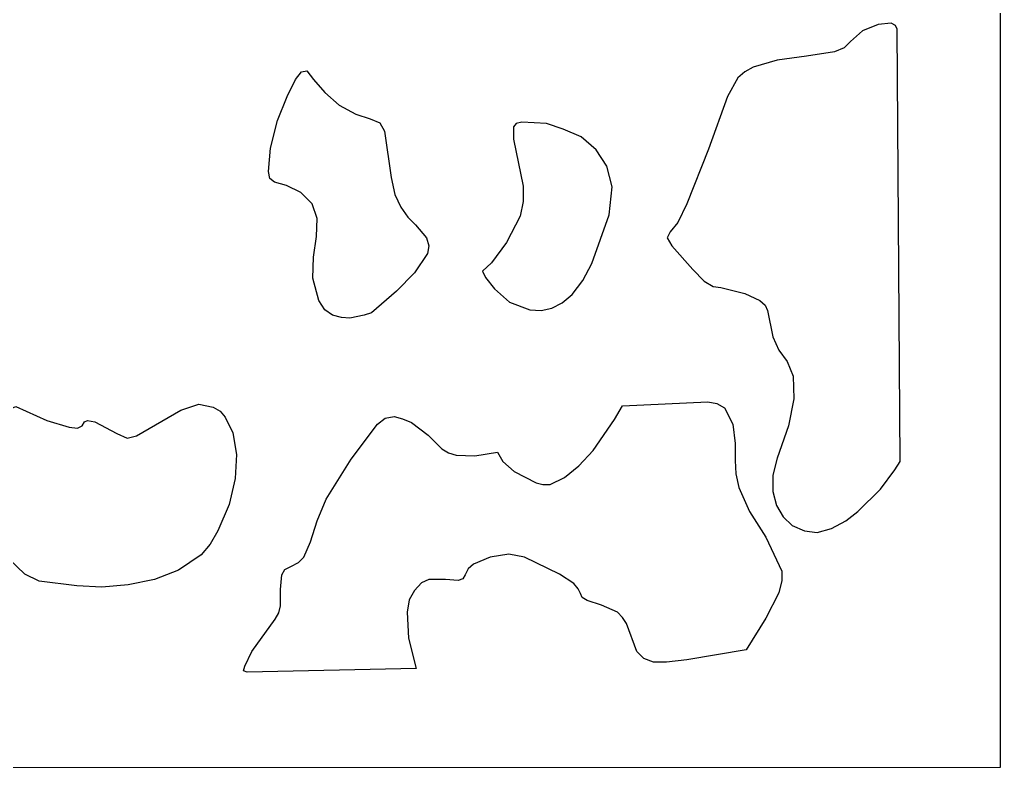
# Model space of a CAD drawing. Header units: centimetres. Extents: x -27 to -21, y -9 to 9.
# Drawn here: x -23.871 to -21, y -8.995 to -6.807 of the extents above; entities that cross this region are included whole.
import ezdxf

# ---------------------------------------------------------------- set-up
doc = ezdxf.new("R2010")
doc.units = ezdxf.units.CM
doc.header["$MEASUREMENT"] = 0
doc.layers.add('layer 1', color=7, linetype='Continuous')

msp = doc.modelspace()

# ---------------------------------------------------------------- linework, layer by layer
at = {"layer": 'layer 1', "color": 250, "lineweight": 30}
for points, knots in [([(-21.00043, -8.99444), (-21.00043, -8.99444), (-26.99914, -8.99536), (-26.99914, -8.99536), (-26.99914, -8.99536), (-26.99914, -8.99536), (-26.99914, 9.00077), (-26.99914, 9.00077), (-26.99914, 9.00077), (-26.99914, 9.00077), (-21.00043, 9.00077), (-21.00043, 9.00077), (-21.00043, 9.00077), (-21.00043, 9.00077), (-21.00043, -8.99444), (-21.00043, -8.99444)], [0, 0, 0, 0, 0.2, 0.2, 0.2, 0.2, 0.4, 0.4, 0.4, 0.4, 0.6, 0.6, 0.6, 0.6, 1, 1, 1, 1]), ([(-21.81925, -7.5907), (-21.81925, -7.5907), (-21.84125, -7.58831), (-21.84125, -7.58831), (-21.84125, -7.58831), (-21.84125, -7.58831), (-21.86791, -7.57245), (-21.86791, -7.57245), (-21.86791, -7.57245), (-21.86791, -7.57245), (-21.9009, -7.53852), (-21.9009, -7.53852), (-21.9009, -7.53852), (-21.9009, -7.53852), (-21.96255, -7.46846), (-21.96255, -7.46846), (-21.96255, -7.46846), (-21.96255, -7.46846), (-21.97588, -7.44578), (-21.97588, -7.44578), (-21.97588, -7.44578), (-21.97588, -7.44578), (-21.96722, -7.42771), (-21.96722, -7.42771), (-21.96722, -7.42771), (-21.96722, -7.42771), (-21.94489, -7.4006), (-21.94489, -7.4006), (-21.94489, -7.4006), (-21.94489, -7.4006), (-21.91856, -7.34639), (-21.91856, -7.34639), (-21.91856, -7.34639), (-21.91856, -7.34639), (-21.85458, -7.18579), (-21.85458, -7.18579), (-21.85458, -7.18579), (-21.85458, -7.18579), (-21.79926, -7.03183), (-21.79926, -7.03183), (-21.79926, -7.03183), (-21.79926, -7.03183), (-21.7686, -6.97762), (-21.7686, -6.97762), (-21.7686, -6.97762), (-21.7686, -6.97762), (-21.7486, -6.95955), (-21.7486, -6.95955), (-21.7486, -6.95955), (-21.7486, -6.95955), (-21.72427, -6.9459), (-21.72427, -6.9459), (-21.72427, -6.9459), (-21.72427, -6.9459), (-21.65362, -6.92562), (-21.65362, -6.92562), (-21.65362, -6.92562), (-21.65362, -6.92562), (-21.56764, -6.91419), (-21.56764, -6.91419), (-21.56764, -6.91419), (-21.56764, -6.91419), (-21.48599, -6.90073), (-21.48599, -6.90073), (-21.48599, -6.90073), (-21.48599, -6.90073), (-21.45733, -6.8893), (-21.45733, -6.8893), (-21.45733, -6.8893), (-21.45733, -6.8893), (-21.43967, -6.87123), (-21.43967, -6.87123), (-21.43967, -6.87123), (-21.43967, -6.87123), (-21.40434, -6.8397), (-21.40434, -6.8397), (-21.40434, -6.8397), (-21.40434, -6.8397), (-21.35802, -6.82144), (-21.35802, -6.82144), (-21.35802, -6.82144), (-21.35802, -6.82144), (-21.32036, -6.81702), (-21.32036, -6.81702), (-21.32036, -6.81702), (-21.32036, -6.81702), (-21.30736, -6.82384), (-21.30736, -6.82384), (-21.30736, -6.82384), (-21.30736, -6.82384), (-21.3027, -6.83509), (-21.3027, -6.83509), (-21.3027, -6.83509), (-21.3027, -6.83509), (-21.29403, -8.09961), (-21.29403, -8.09961), (-21.29403, -8.09961), (-21.29403, -8.09961), (-21.30936, -8.1245), (-21.30936, -8.1245), (-21.30936, -8.1245), (-21.30936, -8.1245), (-21.35135, -8.18093), (-21.35135, -8.18093), (-21.35135, -8.18093), (-21.35135, -8.18093), (-21.41767, -8.24657), (-21.41767, -8.24657), (-21.41767, -8.24657), (-21.41767, -8.24657), (-21.453, -8.27367), (-21.453, -8.27367), (-21.453, -8.27367), (-21.453, -8.27367), (-21.49465, -8.29635), (-21.49465, -8.29635), (-21.49465, -8.29635), (-21.49465, -8.29635), (-21.53665, -8.3076), (-21.53665, -8.3076), (-21.53665, -8.3076), (-21.53665, -8.3076), (-21.5743, -8.30317), (-21.5743, -8.30317), (-21.5743, -8.30317), (-21.5743, -8.30317), (-21.60963, -8.28732), (-21.60963, -8.28732), (-21.60963, -8.28732), (-21.60963, -8.28732), (-21.63596, -8.26242), (-21.63596, -8.26242), (-21.63596, -8.26242), (-21.63596, -8.26242), (-21.65595, -8.2285), (-21.65595, -8.2285), (-21.65595, -8.2285), (-21.65595, -8.2285), (-21.66695, -8.18775), (-21.66695, -8.18775), (-21.66695, -8.18775), (-21.66695, -8.18775), (-21.66695, -8.14036), (-21.66695, -8.14036), (-21.66695, -8.14036), (-21.66695, -8.14036), (-21.65362, -8.09058), (-21.65362, -8.09058), (-21.65362, -8.09058), (-21.65362, -8.09058), (-21.62063, -7.99562), (-21.62063, -7.99562), (-21.62063, -7.99562), (-21.62063, -7.99562), (-21.6053, -7.91633), (-21.6053, -7.91633), (-21.6053, -7.91633), (-21.6053, -7.91633), (-21.6073, -7.85069), (-21.6073, -7.85069), (-21.6073, -7.85069), (-21.6073, -7.85069), (-21.62496, -7.80773), (-21.62496, -7.80773), (-21.62496, -7.80773), (-21.62496, -7.80773), (-21.64929, -7.7738), (-21.64929, -7.7738), (-21.64929, -7.7738), (-21.64929, -7.7738), (-21.66695, -7.73545), (-21.66695, -7.73545), (-21.66695, -7.73545), (-21.66695, -7.73545), (-21.68228, -7.65856), (-21.68228, -7.65856), (-21.68228, -7.65856), (-21.68228, -7.65856), (-21.68895, -7.6427), (-21.68895, -7.6427), (-21.68895, -7.6427), (-21.68895, -7.6427), (-21.70461, -7.62906), (-21.70461, -7.62906), (-21.70461, -7.62906), (-21.70461, -7.62906), (-21.7486, -7.60877), (-21.7486, -7.60877), (-21.7486, -7.60877), (-21.7486, -7.60877), (-21.81925, -7.5907), (-21.81925, -7.5907)], [0, 0, 0, 0, 0.0204082, 0.0204082, 0.0204082, 0.0204082, 0.0408163, 0.0408163, 0.0408163, 0.0408163, 0.0612245, 0.0612245, 0.0612245, 0.0612245, 0.0816327, 0.0816327, 0.0816327, 0.0816327, 0.1020408, 0.1020408, 0.1020408, 0.1020408, 0.122449, 0.122449, 0.122449, 0.122449, 0.1428571, 0.1428571, 0.1428571, 0.1428571, 0.1632653, 0.1632653, 0.1632653, 0.1632653, 0.1836735, 0.1836735, 0.1836735, 0.1836735, 0.2040816, 0.2040816, 0.2040816, 0.2040816, 0.2244898, 0.2244898, 0.2244898, 0.2244898, 0.244898, 0.244898, 0.244898, 0.244898, 0.2653061, 0.2653061, 0.2653061, 0.2653061, 0.2857143, 0.2857143, 0.2857143, 0.2857143, 0.3061224, 0.3061224, 0.3061224, 0.3061224, 0.3265306, 0.3265306, 0.3265306, 0.3265306, 0.3469388, 0.3469388, 0.3469388, 0.3469388, 0.3673469, 0.3673469, 0.3673469, 0.3673469, 0.3877551, 0.3877551, 0.3877551, 0.3877551, 0.4081633, 0.4081633, 0.4081633, 0.4081633, 0.4285714, 0.4285714, 0.4285714, 0.4285714, 0.4489796, 0.4489796, 0.4489796, 0.4489796, 0.4693878, 0.4693878, 0.4693878, 0.4693878, 0.4897959, 0.4897959, 0.4897959, 0.4897959, 0.5102041, 0.5102041, 0.5102041, 0.5102041, 0.5306122, 0.5306122, 0.5306122, 0.5306122, 0.5510204, 0.5510204, 0.5510204, 0.5510204, 0.5714286, 0.5714286, 0.5714286, 0.5714286, 0.5918367, 0.5918367, 0.5918367, 0.5918367, 0.6122449, 0.6122449, 0.6122449, 0.6122449, 0.6326531, 0.6326531, 0.6326531, 0.6326531, 0.6530612, 0.6530612, 0.6530612, 0.6530612, 0.6734694, 0.6734694, 0.6734694, 0.6734694, 0.6938776, 0.6938776, 0.6938776, 0.6938776, 0.7142857, 0.7142857, 0.7142857, 0.7142857, 0.7346939, 0.7346939, 0.7346939, 0.7346939, 0.755102, 0.755102, 0.755102, 0.755102, 0.7755102, 0.7755102, 0.7755102, 0.7755102, 0.7959184, 0.7959184, 0.7959184, 0.7959184, 0.8163265, 0.8163265, 0.8163265, 0.8163265, 0.8367347, 0.8367347, 0.8367347, 0.8367347, 0.8571429, 0.8571429, 0.8571429, 0.8571429, 0.877551, 0.877551, 0.877551, 0.877551, 0.8979592, 0.8979592, 0.8979592, 0.8979592, 0.9183673, 0.9183673, 0.9183673, 0.9183673, 0.9387755, 0.9387755, 0.9387755, 0.9387755, 0.9591837, 0.9591837, 0.9591837, 0.9591837, 1, 1, 1, 1]), ([(-22.84103, -7.6652), (-22.84103, -7.6652), (-22.76838, -7.60195), (-22.76838, -7.60195), (-22.76838, -7.60195), (-22.76838, -7.60195), (-22.71539, -7.54756), (-22.71539, -7.54756), (-22.71539, -7.54756), (-22.71539, -7.54756), (-22.67773, -7.49114), (-22.67773, -7.49114), (-22.67773, -7.49114), (-22.67773, -7.49114), (-22.6734, -7.46846), (-22.6734, -7.46846), (-22.6734, -7.46846), (-22.6734, -7.46846), (-22.68007, -7.44578), (-22.68007, -7.44578), (-22.68007, -7.44578), (-22.68007, -7.44578), (-22.71306, -7.40742), (-22.71306, -7.40742), (-22.71306, -7.40742), (-22.71306, -7.40742), (-22.73505, -7.38474), (-22.73505, -7.38474), (-22.73505, -7.38474), (-22.73505, -7.38474), (-22.75505, -7.35543), (-22.75505, -7.35543), (-22.75505, -7.35543), (-22.75505, -7.35543), (-22.77271, -7.3191), (-22.77271, -7.3191), (-22.77271, -7.3191), (-22.77271, -7.3191), (-22.78371, -7.26932), (-22.78371, -7.26932), (-22.78371, -7.26932), (-22.78371, -7.26932), (-22.80371, -7.13361), (-22.80371, -7.13361), (-22.80371, -7.13361), (-22.80371, -7.13361), (-22.8167, -7.10872), (-22.8167, -7.10872), (-22.8167, -7.10872), (-22.8167, -7.10872), (-22.84536, -7.09747), (-22.84536, -7.09747), (-22.84536, -7.09747), (-22.84536, -7.09747), (-22.88735, -7.08383), (-22.88735, -7.08383), (-22.88735, -7.08383), (-22.88735, -7.08383), (-22.93601, -7.05672), (-22.93601, -7.05672), (-22.93601, -7.05672), (-22.93601, -7.05672), (-22.978, -7.02058), (-22.978, -7.02058), (-22.978, -7.02058), (-22.978, -7.02058), (-23.01099, -6.98204), (-23.01099, -6.98204), (-23.01099, -6.98204), (-23.01099, -6.98204), (-23.03099, -6.95715), (-23.03099, -6.95715), (-23.03099, -6.95715), (-23.03099, -6.95715), (-23.04632, -6.95955), (-23.04632, -6.95955), (-23.04632, -6.95955), (-23.04632, -6.95955), (-23.06398, -6.98204), (-23.06398, -6.98204), (-23.06398, -6.98204), (-23.06398, -6.98204), (-23.08831, -7.03183), (-23.08831, -7.03183), (-23.08831, -7.03183), (-23.08831, -7.03183), (-23.11697, -7.10208), (-23.11697, -7.10208), (-23.11697, -7.10208), (-23.11697, -7.10208), (-23.13697, -7.18339), (-23.13697, -7.18339), (-23.13697, -7.18339), (-23.13697, -7.18339), (-23.1433, -7.25125), (-23.1433, -7.25125), (-23.1433, -7.25125), (-23.1433, -7.25125), (-23.13897, -7.27172), (-23.13897, -7.27172), (-23.13897, -7.27172), (-23.13897, -7.27172), (-23.12564, -7.28296), (-23.12564, -7.28296), (-23.12564, -7.28296), (-23.12564, -7.28296), (-23.09064, -7.292), (-23.09064, -7.292), (-23.09064, -7.292), (-23.09064, -7.292), (-23.04865, -7.31246), (-23.04865, -7.31246), (-23.04865, -7.31246), (-23.04865, -7.31246), (-23.01533, -7.34639), (-23.01533, -7.34639), (-23.01533, -7.34639), (-23.01533, -7.34639), (-23, -7.38935), (-23, -7.38935), (-23, -7.38935), (-23, -7.38935), (-23.00233, -7.44135), (-23.00233, -7.44135), (-23.00233, -7.44135), (-23.00233, -7.44135), (-23.01099, -7.50238), (-23.01099, -7.50238), (-23.01099, -7.50238), (-23.01099, -7.50238), (-23.01333, -7.56341), (-23.01333, -7.56341), (-23.01333, -7.56341), (-23.01333, -7.56341), (-22.99566, -7.62906), (-22.99566, -7.62906), (-22.99566, -7.62906), (-22.99566, -7.62906), (-22.978, -7.65616), (-22.978, -7.65616), (-22.978, -7.65616), (-22.978, -7.65616), (-22.95601, -7.67202), (-22.95601, -7.67202), (-22.95601, -7.67202), (-22.95601, -7.67202), (-22.92935, -7.67884), (-22.92935, -7.67884), (-22.92935, -7.67884), (-22.92935, -7.67884), (-22.90502, -7.68105), (-22.90502, -7.68105), (-22.90502, -7.68105), (-22.90502, -7.68105), (-22.86303, -7.67202), (-22.86303, -7.67202), (-22.86303, -7.67202), (-22.86303, -7.67202), (-22.84103, -7.6652), (-22.84103, -7.6652)], [0, 0, 0, 0, 0.0243902, 0.0243902, 0.0243902, 0.0243902, 0.0487805, 0.0487805, 0.0487805, 0.0487805, 0.0731707, 0.0731707, 0.0731707, 0.0731707, 0.097561, 0.097561, 0.097561, 0.097561, 0.1219512, 0.1219512, 0.1219512, 0.1219512, 0.1463415, 0.1463415, 0.1463415, 0.1463415, 0.1707317, 0.1707317, 0.1707317, 0.1707317, 0.195122, 0.195122, 0.195122, 0.195122, 0.2195122, 0.2195122, 0.2195122, 0.2195122, 0.2439024, 0.2439024, 0.2439024, 0.2439024, 0.2682927, 0.2682927, 0.2682927, 0.2682927, 0.2926829, 0.2926829, 0.2926829, 0.2926829, 0.3170732, 0.3170732, 0.3170732, 0.3170732, 0.3414634, 0.3414634, 0.3414634, 0.3414634, 0.3658537, 0.3658537, 0.3658537, 0.3658537, 0.3902439, 0.3902439, 0.3902439, 0.3902439, 0.4146341, 0.4146341, 0.4146341, 0.4146341, 0.4390244, 0.4390244, 0.4390244, 0.4390244, 0.4634146, 0.4634146, 0.4634146, 0.4634146, 0.4878049, 0.4878049, 0.4878049, 0.4878049, 0.5121951, 0.5121951, 0.5121951, 0.5121951, 0.5365854, 0.5365854, 0.5365854, 0.5365854, 0.5609756, 0.5609756, 0.5609756, 0.5609756, 0.5853659, 0.5853659, 0.5853659, 0.5853659, 0.6097561, 0.6097561, 0.6097561, 0.6097561, 0.6341463, 0.6341463, 0.6341463, 0.6341463, 0.6585366, 0.6585366, 0.6585366, 0.6585366, 0.6829268, 0.6829268, 0.6829268, 0.6829268, 0.7073171, 0.7073171, 0.7073171, 0.7073171, 0.7317073, 0.7317073, 0.7317073, 0.7317073, 0.7560976, 0.7560976, 0.7560976, 0.7560976, 0.7804878, 0.7804878, 0.7804878, 0.7804878, 0.804878, 0.804878, 0.804878, 0.804878, 0.8292683, 0.8292683, 0.8292683, 0.8292683, 0.8536585, 0.8536585, 0.8536585, 0.8536585, 0.8780488, 0.8780488, 0.8780488, 0.8780488, 0.902439, 0.902439, 0.902439, 0.902439, 0.9268293, 0.9268293, 0.9268293, 0.9268293, 0.9512195, 0.9512195, 0.9512195, 0.9512195, 1, 1, 1, 1]), ([(-22.51677, -7.54313), (-22.51677, -7.54313), (-22.49011, -7.51824), (-22.49011, -7.51824), (-22.49011, -7.51824), (-22.49011, -7.51824), (-22.44612, -7.45942), (-22.44612, -7.45942), (-22.44612, -7.45942), (-22.44612, -7.45942), (-22.40646, -7.38253), (-22.40646, -7.38253), (-22.40646, -7.38253), (-22.40646, -7.38253), (-22.39746, -7.33957), (-22.39746, -7.33957), (-22.39746, -7.33957), (-22.39746, -7.33957), (-22.39746, -7.29421), (-22.39746, -7.29421), (-22.39746, -7.29421), (-22.39746, -7.29421), (-22.42612, -7.15629), (-22.42612, -7.15629), (-22.42612, -7.15629), (-22.42612, -7.15629), (-22.42612, -7.12015), (-22.42612, -7.12015), (-22.42612, -7.12015), (-22.42612, -7.12015), (-22.41746, -7.11111), (-22.41746, -7.11111), (-22.41746, -7.11111), (-22.41746, -7.11111), (-22.40179, -7.1065), (-22.40179, -7.1065), (-22.40179, -7.1065), (-22.40179, -7.1065), (-22.32914, -7.11111), (-22.32914, -7.11111), (-22.32914, -7.11111), (-22.32914, -7.11111), (-22.28049, -7.12697), (-22.28049, -7.12697), (-22.28049, -7.12697), (-22.28049, -7.12697), (-22.2275, -7.14947), (-22.2275, -7.14947), (-22.2275, -7.14947), (-22.2275, -7.14947), (-22.18351, -7.188), (-22.18351, -7.188), (-22.18351, -7.188), (-22.18351, -7.188), (-22.15251, -7.23539), (-22.15251, -7.23539), (-22.15251, -7.23539), (-22.15251, -7.23539), (-22.13718, -7.29661), (-22.13718, -7.29661), (-22.13718, -7.29661), (-22.13718, -7.29661), (-22.14585, -7.37792), (-22.14585, -7.37792), (-22.14585, -7.37792), (-22.14585, -7.37792), (-22.1965, -7.52045), (-22.1965, -7.52045), (-22.1965, -7.52045), (-22.1965, -7.52045), (-22.22316, -7.57024), (-22.22316, -7.57024), (-22.22316, -7.57024), (-22.22316, -7.57024), (-22.25416, -7.61099), (-22.25416, -7.61099), (-22.25416, -7.61099), (-22.25416, -7.61099), (-22.28282, -7.63588), (-22.28282, -7.63588), (-22.28282, -7.63588), (-22.28282, -7.63588), (-22.31348, -7.65174), (-22.31348, -7.65174), (-22.31348, -7.65174), (-22.31348, -7.65174), (-22.34447, -7.65856), (-22.34447, -7.65856), (-22.34447, -7.65856), (-22.34447, -7.65856), (-22.37746, -7.65616), (-22.37746, -7.65616), (-22.37746, -7.65616), (-22.37746, -7.65616), (-22.43712, -7.63367), (-22.43712, -7.63367), (-22.43712, -7.63367), (-22.43712, -7.63367), (-22.48144, -7.59513), (-22.48144, -7.59513), (-22.48144, -7.59513), (-22.48144, -7.59513), (-22.50777, -7.5612), (-22.50777, -7.5612), (-22.50777, -7.5612), (-22.50777, -7.5612), (-22.51677, -7.54313), (-22.51677, -7.54313)], [0, 0, 0, 0, 0.0357143, 0.0357143, 0.0357143, 0.0357143, 0.0714286, 0.0714286, 0.0714286, 0.0714286, 0.1071429, 0.1071429, 0.1071429, 0.1071429, 0.1428571, 0.1428571, 0.1428571, 0.1428571, 0.1785714, 0.1785714, 0.1785714, 0.1785714, 0.2142857, 0.2142857, 0.2142857, 0.2142857, 0.25, 0.25, 0.25, 0.25, 0.2857143, 0.2857143, 0.2857143, 0.2857143, 0.3214286, 0.3214286, 0.3214286, 0.3214286, 0.3571429, 0.3571429, 0.3571429, 0.3571429, 0.3928571, 0.3928571, 0.3928571, 0.3928571, 0.4285714, 0.4285714, 0.4285714, 0.4285714, 0.4642857, 0.4642857, 0.4642857, 0.4642857, 0.5, 0.5, 0.5, 0.5, 0.5357143, 0.5357143, 0.5357143, 0.5357143, 0.5714286, 0.5714286, 0.5714286, 0.5714286, 0.6071429, 0.6071429, 0.6071429, 0.6071429, 0.6428571, 0.6428571, 0.6428571, 0.6428571, 0.6785714, 0.6785714, 0.6785714, 0.6785714, 0.7142857, 0.7142857, 0.7142857, 0.7142857, 0.75, 0.75, 0.75, 0.75, 0.7857143, 0.7857143, 0.7857143, 0.7857143, 0.8214286, 0.8214286, 0.8214286, 0.8214286, 0.8571429, 0.8571429, 0.8571429, 0.8571429, 0.8928571, 0.8928571, 0.8928571, 0.8928571, 0.9285714, 0.9285714, 0.9285714, 0.9285714, 1, 1, 1, 1]), ([(-24.09243, -8.05425), (-24.09243, -8.05425), (-24.06377, -8.1245), (-24.06377, -8.1245), (-24.06377, -8.1245), (-24.06377, -8.1245), (-23.99112, -8.2556), (-23.99112, -8.2556), (-23.99112, -8.2556), (-23.99112, -8.2556), (-23.94913, -8.32585), (-23.94913, -8.32585), (-23.94913, -8.32585), (-23.94913, -8.32585), (-23.9028, -8.38467), (-23.9028, -8.38467), (-23.9028, -8.38467), (-23.9028, -8.38467), (-23.85648, -8.42985), (-23.85648, -8.42985), (-23.85648, -8.42985), (-23.85648, -8.42985), (-23.81449, -8.45013), (-23.81449, -8.45013), (-23.81449, -8.45013), (-23.81449, -8.45013), (-23.70418, -8.46377), (-23.70418, -8.46377), (-23.70418, -8.46377), (-23.70418, -8.46377), (-23.63119, -8.46838), (-23.63119, -8.46838), (-23.63119, -8.46838), (-23.63119, -8.46838), (-23.55388, -8.46156), (-23.55388, -8.46156), (-23.55388, -8.46156), (-23.55388, -8.46156), (-23.47656, -8.4457), (-23.47656, -8.4457), (-23.47656, -8.4457), (-23.47656, -8.4457), (-23.40624, -8.4186), (-23.40624, -8.4186), (-23.40624, -8.4186), (-23.40624, -8.4186), (-23.33992, -8.37324), (-23.33992, -8.37324), (-23.33992, -8.37324), (-23.33992, -8.37324), (-23.31326, -8.34171), (-23.31326, -8.34171), (-23.31326, -8.34171), (-23.31326, -8.34171), (-23.29127, -8.30317), (-23.29127, -8.30317), (-23.29127, -8.30317), (-23.29127, -8.30317), (-23.25827, -8.22628), (-23.25827, -8.22628), (-23.25827, -8.22628), (-23.25827, -8.22628), (-23.24061, -8.1494), (-23.24061, -8.1494), (-23.24061, -8.1494), (-23.24061, -8.1494), (-23.23628, -8.07914), (-23.23628, -8.07914), (-23.23628, -8.07914), (-23.23628, -8.07914), (-23.24728, -8.0159), (-23.24728, -8.0159), (-23.24728, -8.0159), (-23.24728, -8.0159), (-23.26927, -7.97072), (-23.26927, -7.97072), (-23.26927, -7.97072), (-23.26927, -7.97072), (-23.2846, -7.95247), (-23.2846, -7.95247), (-23.2846, -7.95247), (-23.2846, -7.95247), (-23.3046, -7.94122), (-23.3046, -7.94122), (-23.3046, -7.94122), (-23.3046, -7.94122), (-23.34659, -7.93219), (-23.34659, -7.93219), (-23.34659, -7.93219), (-23.34659, -7.93219), (-23.39958, -7.95026), (-23.39958, -7.95026), (-23.39958, -7.95026), (-23.39958, -7.95026), (-23.52955, -8.02493), (-23.52955, -8.02493), (-23.52955, -8.02493), (-23.52955, -8.02493), (-23.55621, -8.03176), (-23.55621, -8.03176), (-23.55621, -8.03176), (-23.55621, -8.03176), (-23.5872, -8.01811), (-23.5872, -8.01811), (-23.5872, -8.01811), (-23.5872, -8.01811), (-23.65119, -7.98418), (-23.65119, -7.98418), (-23.65119, -7.98418), (-23.65119, -7.98418), (-23.67319, -7.97976), (-23.67319, -7.97976), (-23.67319, -7.97976), (-23.67319, -7.97976), (-23.68185, -7.98418), (-23.68185, -7.98418), (-23.68185, -7.98418), (-23.68185, -7.98418), (-23.68852, -7.99562), (-23.68852, -7.99562), (-23.68852, -7.99562), (-23.68852, -7.99562), (-23.70185, -8.00225), (-23.70185, -8.00225), (-23.70185, -8.00225), (-23.70185, -8.00225), (-23.72617, -8.00004), (-23.72617, -8.00004), (-23.72617, -8.00004), (-23.72617, -8.00004), (-23.79216, -7.97976), (-23.79216, -7.97976), (-23.79216, -7.97976), (-23.79216, -7.97976), (-23.88281, -7.93901), (-23.88281, -7.93901), (-23.88281, -7.93901), (-23.88281, -7.93901), (-23.98878, -7.98418), (-23.98878, -7.98418), (-23.98878, -7.98418), (-23.98878, -7.98418), (-24.06377, -8.02272), (-24.06377, -8.02272), (-24.06377, -8.02272), (-24.06377, -8.02272), (-24.08576, -8.04079), (-24.08576, -8.04079), (-24.08576, -8.04079), (-24.08576, -8.04079), (-24.09243, -8.05425), (-24.09243, -8.05425)], [0, 0, 0, 0, 0.025641, 0.025641, 0.025641, 0.025641, 0.0512821, 0.0512821, 0.0512821, 0.0512821, 0.0769231, 0.0769231, 0.0769231, 0.0769231, 0.1025641, 0.1025641, 0.1025641, 0.1025641, 0.1282051, 0.1282051, 0.1282051, 0.1282051, 0.1538462, 0.1538462, 0.1538462, 0.1538462, 0.1794872, 0.1794872, 0.1794872, 0.1794872, 0.2051282, 0.2051282, 0.2051282, 0.2051282, 0.2307692, 0.2307692, 0.2307692, 0.2307692, 0.2564103, 0.2564103, 0.2564103, 0.2564103, 0.2820513, 0.2820513, 0.2820513, 0.2820513, 0.3076923, 0.3076923, 0.3076923, 0.3076923, 0.3333333, 0.3333333, 0.3333333, 0.3333333, 0.3589744, 0.3589744, 0.3589744, 0.3589744, 0.3846154, 0.3846154, 0.3846154, 0.3846154, 0.4102564, 0.4102564, 0.4102564, 0.4102564, 0.4358974, 0.4358974, 0.4358974, 0.4358974, 0.4615385, 0.4615385, 0.4615385, 0.4615385, 0.4871795, 0.4871795, 0.4871795, 0.4871795, 0.5128205, 0.5128205, 0.5128205, 0.5128205, 0.5384615, 0.5384615, 0.5384615, 0.5384615, 0.5641026, 0.5641026, 0.5641026, 0.5641026, 0.5897436, 0.5897436, 0.5897436, 0.5897436, 0.6153846, 0.6153846, 0.6153846, 0.6153846, 0.6410256, 0.6410256, 0.6410256, 0.6410256, 0.6666667, 0.6666667, 0.6666667, 0.6666667, 0.6923077, 0.6923077, 0.6923077, 0.6923077, 0.7179487, 0.7179487, 0.7179487, 0.7179487, 0.7435897, 0.7435897, 0.7435897, 0.7435897, 0.7692308, 0.7692308, 0.7692308, 0.7692308, 0.7948718, 0.7948718, 0.7948718, 0.7948718, 0.8205128, 0.8205128, 0.8205128, 0.8205128, 0.8461538, 0.8461538, 0.8461538, 0.8461538, 0.8717949, 0.8717949, 0.8717949, 0.8717949, 0.8974359, 0.8974359, 0.8974359, 0.8974359, 0.9230769, 0.9230769, 0.9230769, 0.9230769, 0.9487179, 0.9487179, 0.9487179, 0.9487179, 1, 1, 1, 1]), ([(-23.20529, -8.71712), (-23.20529, -8.71712), (-22.71073, -8.70587), (-22.71073, -8.70587), (-22.71073, -8.70587), (-22.71073, -8.70587), (-22.73305, -8.61755), (-22.73305, -8.61755), (-22.73305, -8.61755), (-22.73305, -8.61755), (-22.73739, -8.54066), (-22.73739, -8.54066), (-22.73739, -8.54066), (-22.73739, -8.54066), (-22.73072, -8.50452), (-22.73072, -8.50452), (-22.73072, -8.50452), (-22.73072, -8.50452), (-22.71539, -8.47742), (-22.71539, -8.47742), (-22.71539, -8.47742), (-22.71539, -8.47742), (-22.6954, -8.45474), (-22.6954, -8.45474), (-22.6954, -8.45474), (-22.6954, -8.45474), (-22.6734, -8.4457), (-22.6734, -8.4457), (-22.6734, -8.4457), (-22.6734, -8.4457), (-22.62474, -8.4457), (-22.62474, -8.4457), (-22.62474, -8.4457), (-22.62474, -8.4457), (-22.58742, -8.44792), (-22.58742, -8.44792), (-22.58742, -8.44792), (-22.58742, -8.44792), (-22.57409, -8.44349), (-22.57409, -8.44349), (-22.57409, -8.44349), (-22.57409, -8.44349), (-22.56742, -8.43206), (-22.56742, -8.43206), (-22.56742, -8.43206), (-22.56742, -8.43206), (-22.55843, -8.41399), (-22.55843, -8.41399), (-22.55843, -8.41399), (-22.55843, -8.41399), (-22.5431, -8.40035), (-22.5431, -8.40035), (-22.5431, -8.40035), (-22.5431, -8.40035), (-22.49444, -8.38006), (-22.49444, -8.38006), (-22.49444, -8.38006), (-22.49444, -8.38006), (-22.43945, -8.37103), (-22.43945, -8.37103), (-22.43945, -8.37103), (-22.43945, -8.37103), (-22.39313, -8.38006), (-22.39313, -8.38006), (-22.39313, -8.38006), (-22.39313, -8.38006), (-22.29148, -8.42985), (-22.29148, -8.42985), (-22.29148, -8.42985), (-22.29148, -8.42985), (-22.24949, -8.45695), (-22.24949, -8.45695), (-22.24949, -8.45695), (-22.24949, -8.45695), (-22.23649, -8.47281), (-22.23649, -8.47281), (-22.23649, -8.47281), (-22.23649, -8.47281), (-22.22983, -8.48645), (-22.22983, -8.48645), (-22.22983, -8.48645), (-22.22983, -8.48645), (-22.22516, -8.4977), (-22.22516, -8.4977), (-22.22516, -8.4977), (-22.22516, -8.4977), (-22.20983, -8.50674), (-22.20983, -8.50674), (-22.20983, -8.50674), (-22.20983, -8.50674), (-22.16784, -8.52038), (-22.16784, -8.52038), (-22.16784, -8.52038), (-22.16784, -8.52038), (-22.12152, -8.54066), (-22.12152, -8.54066), (-22.12152, -8.54066), (-22.12152, -8.54066), (-22.10619, -8.55652), (-22.10619, -8.55652), (-22.10619, -8.55652), (-22.10619, -8.55652), (-22.09519, -8.57459), (-22.09519, -8.57459), (-22.09519, -8.57459), (-22.09519, -8.57459), (-22.0642, -8.65609), (-22.0642, -8.65609), (-22.0642, -8.65609), (-22.0642, -8.65609), (-22.0442, -8.67637), (-22.0442, -8.67637), (-22.0442, -8.67637), (-22.0442, -8.67637), (-22.01554, -8.6878), (-22.01554, -8.6878), (-22.01554, -8.6878), (-22.01554, -8.6878), (-21.97822, -8.6878), (-21.97822, -8.6878), (-21.97822, -8.6878), (-21.97822, -8.6878), (-21.91856, -8.68098), (-21.91856, -8.68098), (-21.91856, -8.68098), (-21.91856, -8.68098), (-21.74427, -8.65148), (-21.74427, -8.65148), (-21.74427, -8.65148), (-21.74427, -8.65148), (-21.68695, -8.55873), (-21.68695, -8.55873), (-21.68695, -8.55873), (-21.68695, -8.55873), (-21.64929, -8.48406), (-21.64929, -8.48406), (-21.64929, -8.48406), (-21.64929, -8.48406), (-21.64062, -8.44792), (-21.64062, -8.44792), (-21.64062, -8.44792), (-21.64062, -8.44792), (-21.64062, -8.42081), (-21.64062, -8.42081), (-21.64062, -8.42081), (-21.64062, -8.42081), (-21.68695, -8.32124), (-21.68695, -8.32124), (-21.68695, -8.32124), (-21.68695, -8.32124), (-21.73527, -8.24657), (-21.73527, -8.24657), (-21.73527, -8.24657), (-21.73527, -8.24657), (-21.76626, -8.1765), (-21.76626, -8.1765), (-21.76626, -8.1765), (-21.76626, -8.1765), (-21.77526, -8.13575), (-21.77526, -8.13575), (-21.77526, -8.13575), (-21.77526, -8.13575), (-21.77726, -8.0974), (-21.77726, -8.0974), (-21.77726, -8.0974), (-21.77726, -8.0974), (-21.77726, -8.04761), (-21.77726, -8.04761), (-21.77726, -8.04761), (-21.77726, -8.04761), (-21.78393, -7.99101), (-21.78393, -7.99101), (-21.78393, -7.99101), (-21.78393, -7.99101), (-21.80825, -7.94344), (-21.80825, -7.94344), (-21.80825, -7.94344), (-21.80825, -7.94344), (-21.83025, -7.92998), (-21.83025, -7.92998), (-21.83025, -7.92998), (-21.83025, -7.92998), (-21.85691, -7.92537), (-21.85691, -7.92537), (-21.85691, -7.92537), (-21.85691, -7.92537), (-22.10619, -7.9368), (-22.10619, -7.9368), (-22.10619, -7.9368), (-22.10619, -7.9368), (-22.13052, -7.97736), (-22.13052, -7.97736), (-22.13052, -7.97736), (-22.13052, -7.97736), (-22.19217, -8.0679), (-22.19217, -8.0679), (-22.19217, -8.0679), (-22.19217, -8.0679), (-22.23416, -8.11307), (-22.23416, -8.11307), (-22.23416, -8.11307), (-22.23416, -8.11307), (-22.27615, -8.147), (-22.27615, -8.147), (-22.27615, -8.147), (-22.27615, -8.147), (-22.31814, -8.16747), (-22.31814, -8.16747), (-22.31814, -8.16747), (-22.31814, -8.16747), (-22.34014, -8.16747), (-22.34014, -8.16747), (-22.34014, -8.16747), (-22.34014, -8.16747), (-22.3598, -8.16286), (-22.3598, -8.16286), (-22.3598, -8.16286), (-22.3598, -8.16286), (-22.42412, -8.12893), (-22.42412, -8.12893), (-22.42412, -8.12893), (-22.42412, -8.12893), (-22.45711, -8.09961), (-22.45711, -8.09961), (-22.45711, -8.09961), (-22.45711, -8.09961), (-22.47244, -8.07251), (-22.47244, -8.07251), (-22.47244, -8.07251), (-22.47244, -8.07251), (-22.53876, -8.08375), (-22.53876, -8.08375), (-22.53876, -8.08375), (-22.53876, -8.08375), (-22.59375, -8.08154), (-22.59375, -8.08154), (-22.59375, -8.08154), (-22.59375, -8.08154), (-22.61608, -8.07472), (-22.61608, -8.07472), (-22.61608, -8.07472), (-22.61608, -8.07472), (-22.63574, -8.06347), (-22.63574, -8.06347), (-22.63574, -8.06347), (-22.63574, -8.06347), (-22.6754, -8.02272), (-22.6754, -8.02272), (-22.6754, -8.02272), (-22.6754, -8.02272), (-22.72406, -7.9864), (-22.72406, -7.9864), (-22.72406, -7.9864), (-22.72406, -7.9864), (-22.75072, -7.97515), (-22.75072, -7.97515), (-22.75072, -7.97515), (-22.75072, -7.97515), (-22.77505, -7.96833), (-22.77505, -7.96833), (-22.77505, -7.96833), (-22.77505, -7.96833), (-22.80137, -7.97294), (-22.80137, -7.97294), (-22.80137, -7.97294), (-22.80137, -7.97294), (-22.82337, -7.99101), (-22.82337, -7.99101), (-22.82337, -7.99101), (-22.82337, -7.99101), (-22.90069, -8.09279), (-22.90069, -8.09279), (-22.90069, -8.09279), (-22.90069, -8.09279), (-22.97367, -8.21043), (-22.97367, -8.21043), (-22.97367, -8.21043), (-22.97367, -8.21043), (-23, -8.27367), (-23, -8.27367), (-23, -8.27367), (-23, -8.27367), (-23.01999, -8.33489), (-23.01999, -8.33489), (-23.01999, -8.33489), (-23.01999, -8.33489), (-23.03966, -8.38006), (-23.03966, -8.38006), (-23.03966, -8.38006), (-23.03966, -8.38006), (-23.05532, -8.39592), (-23.05532, -8.39592), (-23.05532, -8.39592), (-23.05532, -8.39592), (-23.07731, -8.40717), (-23.07731, -8.40717), (-23.07731, -8.40717), (-23.07731, -8.40717), (-23.09498, -8.4162), (-23.09498, -8.4162), (-23.09498, -8.4162), (-23.09498, -8.4162), (-23.10364, -8.43206), (-23.10364, -8.43206), (-23.10364, -8.43206), (-23.10364, -8.43206), (-23.10797, -8.47502), (-23.10797, -8.47502), (-23.10797, -8.47502), (-23.10797, -8.47502), (-23.10797, -8.52259), (-23.10797, -8.52259), (-23.10797, -8.52259), (-23.10797, -8.52259), (-23.11264, -8.54288), (-23.11264, -8.54288), (-23.11264, -8.54288), (-23.11264, -8.54288), (-23.12364, -8.56113), (-23.12364, -8.56113), (-23.12364, -8.56113), (-23.12364, -8.56113), (-23.19196, -8.65609), (-23.19196, -8.65609), (-23.19196, -8.65609), (-23.19196, -8.65609), (-23.21195, -8.69905), (-23.21195, -8.69905), (-23.21195, -8.69905), (-23.21195, -8.69905), (-23.21628, -8.71251), (-23.21628, -8.71251), (-23.21628, -8.71251), (-23.21628, -8.71251), (-23.20529, -8.71712), (-23.20529, -8.71712)], [0, 0, 0, 0, 0.0117647, 0.0117647, 0.0117647, 0.0117647, 0.0235294, 0.0235294, 0.0235294, 0.0235294, 0.0352941, 0.0352941, 0.0352941, 0.0352941, 0.0470588, 0.0470588, 0.0470588, 0.0470588, 0.0588235, 0.0588235, 0.0588235, 0.0588235, 0.0705882, 0.0705882, 0.0705882, 0.0705882, 0.0823529, 0.0823529, 0.0823529, 0.0823529, 0.0941176, 0.0941176, 0.0941176, 0.0941176, 0.1058824, 0.1058824, 0.1058824, 0.1058824, 0.1176471, 0.1176471, 0.1176471, 0.1176471, 0.1294118, 0.1294118, 0.1294118, 0.1294118, 0.1411765, 0.1411765, 0.1411765, 0.1411765, 0.1529412, 0.1529412, 0.1529412, 0.1529412, 0.1647059, 0.1647059, 0.1647059, 0.1647059, 0.1764706, 0.1764706, 0.1764706, 0.1764706, 0.1882353, 0.1882353, 0.1882353, 0.1882353, 0.2, 0.2, 0.2, 0.2, 0.2117647, 0.2117647, 0.2117647, 0.2117647, 0.2235294, 0.2235294, 0.2235294, 0.2235294, 0.2352941, 0.2352941, 0.2352941, 0.2352941, 0.2470588, 0.2470588, 0.2470588, 0.2470588, 0.2588235, 0.2588235, 0.2588235, 0.2588235, 0.2705882, 0.2705882, 0.2705882, 0.2705882, 0.2823529, 0.2823529, 0.2823529, 0.2823529, 0.2941176, 0.2941176, 0.2941176, 0.2941176, 0.3058824, 0.3058824, 0.3058824, 0.3058824, 0.3176471, 0.3176471, 0.3176471, 0.3176471, 0.3294118, 0.3294118, 0.3294118, 0.3294118, 0.3411765, 0.3411765, 0.3411765, 0.3411765, 0.3529412, 0.3529412, 0.3529412, 0.3529412, 0.3647059, 0.3647059, 0.3647059, 0.3647059, 0.3764706, 0.3764706, 0.3764706, 0.3764706, 0.3882353, 0.3882353, 0.3882353, 0.3882353, 0.4, 0.4, 0.4, 0.4, 0.4117647, 0.4117647, 0.4117647, 0.4117647, 0.4235294, 0.4235294, 0.4235294, 0.4235294, 0.4352941, 0.4352941, 0.4352941, 0.4352941, 0.4470588, 0.4470588, 0.4470588, 0.4470588, 0.4588235, 0.4588235, 0.4588235, 0.4588235, 0.4705882, 0.4705882, 0.4705882, 0.4705882, 0.4823529, 0.4823529, 0.4823529, 0.4823529, 0.4941176, 0.4941176, 0.4941176, 0.4941176, 0.5058824, 0.5058824, 0.5058824, 0.5058824, 0.5176471, 0.5176471, 0.5176471, 0.5176471, 0.5294118, 0.5294118, 0.5294118, 0.5294118, 0.5411765, 0.5411765, 0.5411765, 0.5411765, 0.5529412, 0.5529412, 0.5529412, 0.5529412, 0.5647059, 0.5647059, 0.5647059, 0.5647059, 0.5764706, 0.5764706, 0.5764706, 0.5764706, 0.5882353, 0.5882353, 0.5882353, 0.5882353, 0.6, 0.6, 0.6, 0.6, 0.6117647, 0.6117647, 0.6117647, 0.6117647, 0.6235294, 0.6235294, 0.6235294, 0.6235294, 0.6352941, 0.6352941, 0.6352941, 0.6352941, 0.6470588, 0.6470588, 0.6470588, 0.6470588, 0.6588235, 0.6588235, 0.6588235, 0.6588235, 0.6705882, 0.6705882, 0.6705882, 0.6705882, 0.6823529, 0.6823529, 0.6823529, 0.6823529, 0.6941176, 0.6941176, 0.6941176, 0.6941176, 0.7058824, 0.7058824, 0.7058824, 0.7058824, 0.7176471, 0.7176471, 0.7176471, 0.7176471, 0.7294118, 0.7294118, 0.7294118, 0.7294118, 0.7411765, 0.7411765, 0.7411765, 0.7411765, 0.7529412, 0.7529412, 0.7529412, 0.7529412, 0.7647059, 0.7647059, 0.7647059, 0.7647059, 0.7764706, 0.7764706, 0.7764706, 0.7764706, 0.7882353, 0.7882353, 0.7882353, 0.7882353, 0.8, 0.8, 0.8, 0.8, 0.8117647, 0.8117647, 0.8117647, 0.8117647, 0.8235294, 0.8235294, 0.8235294, 0.8235294, 0.8352941, 0.8352941, 0.8352941, 0.8352941, 0.8470588, 0.8470588, 0.8470588, 0.8470588, 0.8588235, 0.8588235, 0.8588235, 0.8588235, 0.8705882, 0.8705882, 0.8705882, 0.8705882, 0.8823529, 0.8823529, 0.8823529, 0.8823529, 0.8941176, 0.8941176, 0.8941176, 0.8941176, 0.9058824, 0.9058824, 0.9058824, 0.9058824, 0.9176471, 0.9176471, 0.9176471, 0.9176471, 0.9294118, 0.9294118, 0.9294118, 0.9294118, 0.9411765, 0.9411765, 0.9411765, 0.9411765, 0.9529412, 0.9529412, 0.9529412, 0.9529412, 0.9647059, 0.9647059, 0.9647059, 0.9647059, 0.9764706, 0.9764706, 0.9764706, 0.9764706, 1, 1, 1, 1])]:
    msp.add_open_spline(points, degree=3, knots=knots, dxfattribs=at)

doc.saveas('drawing.dxf')
